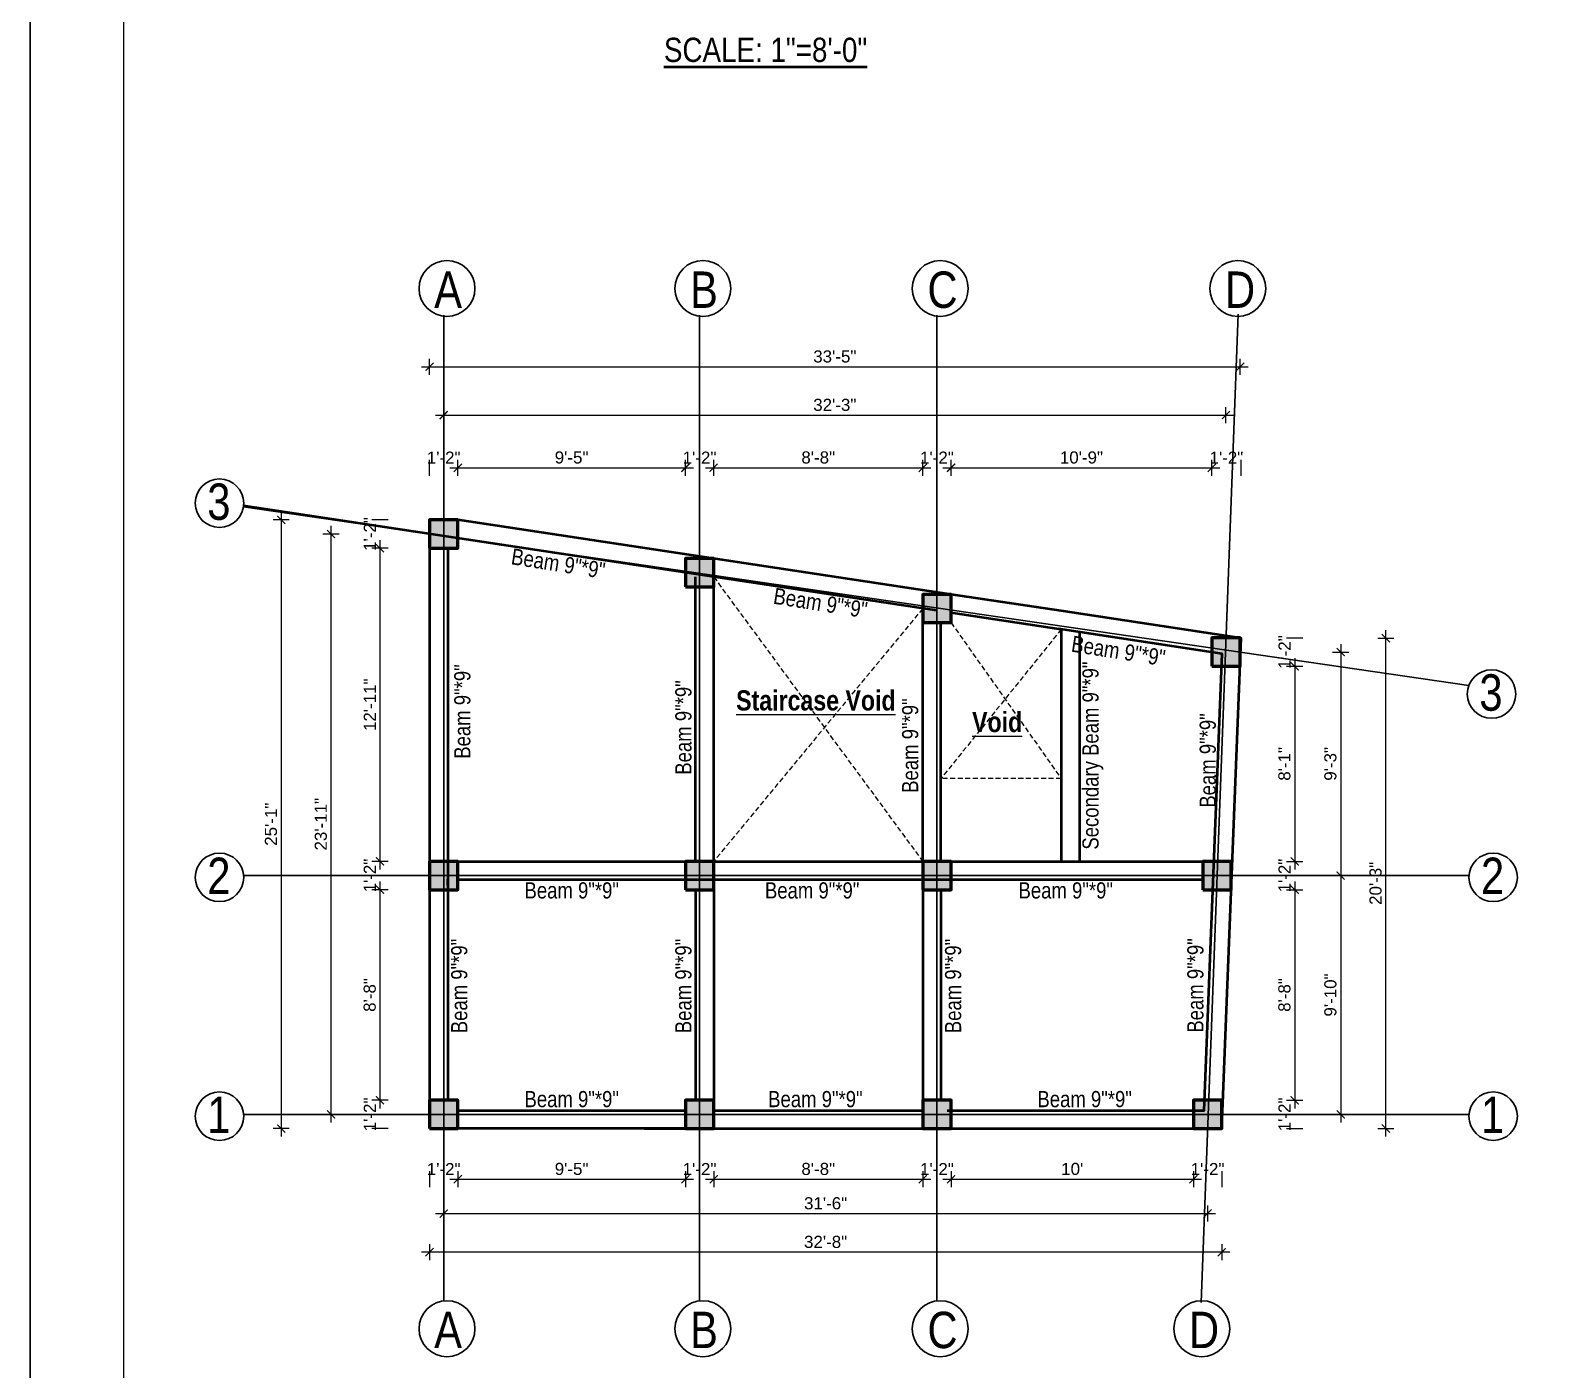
# Model space of a CAD drawing. Header units: inches. Extents: x 149715 to 156550, y -16726 to -14386.
# Drawn here: x 149715 to 150464, y -15797 to -15134 of the extents above; entities that cross this region are included whole.
import ezdxf
from ezdxf.enums import TextEntityAlignment as Align

# ---------------------------------------------------------------- set-up
doc = ezdxf.new("R2010")
doc.units = ezdxf.units.IN
doc.header["$LTSCALE"] = 0.5
doc.header["$MEASUREMENT"] = 0
doc.header["$PDMODE"] = 66
doc.linetypes.add('HIDDEN', pattern=[0.375, 0.25, -0.125])
for name, color, linetype, lineweight in [('C-COLUMN', 1, 'Continuous', 50), ('DIM 1-100', 4, 'Continuous', 13), ('ELE1', 3, 'Continuous', 9), ('HACTH', 253, 'Continuous', 9), ('Text-100.w', 254, 'Continuous', 9), ('Toilet', 7, 'Continuous', 25), ('wall', 1, 'Continuous', 40), ('window', 4, 'Continuous', 13)]:
    doc.layers.add(name, color=color, linetype=linetype, lineweight=lineweight)
doc.styles.add('arial', font='arial.ttf')
doc.styles.add('ordinary', font='ARIALN.TTF')
doc.styles.get("Standard").update_dxf_attribs({"font": 'arial.ttf'})
doc.dimstyles.new('1 by 96', dxfattribs={"dimtxt": 6, "dimasz": 4, "dimexe": 4, "dimexo": 4, "dimgap": 2, "dimtad": 1, "dimdec": 0, "dimzin": 0, "dimdsep": 46, "dimlunit": 4, "dimtxsty": 'Standard', "dimblk": 'ARCHTICK', "dimcen": 0, "dimdle": 4, "dimadec": 0, "dimazin": 0, "dimtfac": 1, "dimtdec": 0, "dimtix": 1, "dimtofl": 0, "dimtmove": 1, "dimatfit": 3, "dimldrblk": 'ARCHTICK', "dimfxl": 4, "dimfxlon": 1, "dimtolj": 1, "dimtzin": 0, "dimlwd": -1, "dimlwe": -1, "dimarcsym": 0})

# ---------------------------------------------------------------- blocks, each defined once
blk = doc.blocks.new('*D595')
at = {"layer": 'Defpoints', "color": 0, "transparency": 16777216}
for p in [(149901.42, -15376.31), (149888.24, -15390.31), (149901.42, -15390.31)]:
    blk.add_point(p, dxfattribs=at)
at = {"layer": 'DIM 1-100', "color": 0, "transparency": 16777216}
for p, q in [((149892.24, -15376.31), (149884.24, -15376.31)), ((149892.24, -15390.31), (149884.24, -15390.31))]:
    blk.add_line(p, q, dxfattribs=at)
at = {"layer": 'DIM 1-100', "color": 0, "transparency": 16777216, "insert": (149883.23, -15383.31), "char_height": 6, "attachment_point": 5, "rotation": 90}
blk.add_mtext('\\A1;1\'-2"', dxfattribs=at)
blk = doc.blocks.new('_ArchTick')
at = {"color": 0, "linetype": 'ByBlock', "const_width": 0.15}
blk.add_lwpolyline([(-0.5, -0.5), (0.5, 0.5)], dxfattribs=at)
blk = doc.blocks.new('*D596')
at = {"layer": 'Defpoints', "color": 0, "transparency": 16777216}
for p in [(149901.42, -15390.31), (149888.24, -15545.37), (149901.42, -15545.37)]:
    blk.add_point(p, dxfattribs=at)
at = {"layer": 'DIM 1-100', "color": 0, "transparency": 16777216}
for p, q in [((149892.24, -15390.31), (149884.24, -15390.31)), ((149888.24, -15386.31), (149888.24, -15549.37)), ((149892.24, -15545.37), (149884.24, -15545.37))]:
    blk.add_line(p, q, dxfattribs=at)
at = {"layer": 'DIM 1-100', "color": 0, "transparency": 16777216, "xscale": 4, "yscale": 4, "zscale": 4}
for p, rotation in [((149888.24, -15390.31), 90), ((149888.24, -15545.37), 270)]:
    blk.add_blockref('_ArchTick', p, dxfattribs=dict(at, rotation=rotation))
at = {"layer": 'DIM 1-100', "color": 0, "transparency": 16777216, "insert": (149883.23, -15467.84), "char_height": 6, "attachment_point": 5, "rotation": 90}
blk.add_mtext('\\A1;12\'-11"', dxfattribs=at)
blk = doc.blocks.new('*D597')
at = {"layer": 'Defpoints', "color": 0, "transparency": 16777216}
for p in [(149901.42, -15545.37), (149888.24, -15559.37), (149901.42, -15559.37)]:
    blk.add_point(p, dxfattribs=at)
at = {"layer": 'DIM 1-100', "color": 0, "transparency": 16777216}
for p, q in [((149892.24, -15545.37), (149884.24, -15545.37)), ((149892.24, -15559.37), (149884.24, -15559.37))]:
    blk.add_line(p, q, dxfattribs=at)
at = {"layer": 'DIM 1-100', "color": 0, "transparency": 16777216, "insert": (149883.23, -15552.37), "char_height": 6, "attachment_point": 5, "rotation": 90}
blk.add_mtext('\\A1;1\'-2"', dxfattribs=at)
blk = doc.blocks.new('*D598')
at = {"layer": 'Defpoints', "color": 0, "transparency": 16777216}
for p in [(149901.42, -15559.37), (149888.24, -15663.6), (149901.42, -15663.6)]:
    blk.add_point(p, dxfattribs=at)
at = {"layer": 'DIM 1-100', "color": 0, "transparency": 16777216}
for p, q in [((149888.24, -15555.37), (149888.24, -15667.6)), ((149892.24, -15559.37), (149884.24, -15559.37)), ((149892.24, -15663.6), (149884.24, -15663.6))]:
    blk.add_line(p, q, dxfattribs=at)
at = {"layer": 'DIM 1-100', "color": 0, "transparency": 16777216, "xscale": 4, "yscale": 4, "zscale": 4}
for p, rotation in [((149888.24, -15559.37), 90), ((149888.24, -15663.6), 270)]:
    blk.add_blockref('_ArchTick', p, dxfattribs=dict(at, rotation=rotation))
at = {"layer": 'DIM 1-100', "color": 0, "transparency": 16777216, "insert": (149883.18, -15611.49), "char_height": 6, "attachment_point": 5, "rotation": 90}
blk.add_mtext('\\A1;8\'-8"', dxfattribs=at)
blk = doc.blocks.new('*D599')
at = {"layer": 'Defpoints', "color": 0, "transparency": 16777216}
for p in [(149901.42, -15663.6), (149888.24, -15677.6), (149901.42, -15677.6)]:
    blk.add_point(p, dxfattribs=at)
at = {"layer": 'DIM 1-100', "color": 0, "transparency": 16777216}
for p, q in [((149892.24, -15663.6), (149884.24, -15663.6)), ((149892.24, -15677.6), (149884.24, -15677.6))]:
    blk.add_line(p, q, dxfattribs=at)
at = {"layer": 'DIM 1-100', "color": 0, "transparency": 16777216, "insert": (149883.23, -15670.6), "char_height": 6, "attachment_point": 5, "rotation": 90}
blk.add_mtext('\\A1;1\'-2"', dxfattribs=at)
blk = doc.blocks.new('*D600')
at = {"layer": 'Defpoints', "color": 0, "transparency": 16777216}
for p in [(149864.05, -15383.31), (149894.42, -15383.31), (149894.42, -15670.6)]:
    blk.add_point(p, dxfattribs=at)
at = {"layer": 'DIM 1-100', "color": 0, "transparency": 16777216}
for p, q in [((149868.05, -15383.31), (149860.05, -15383.31)), ((149864.05, -15674.6), (149864.05, -15379.31)), ((149868.05, -15670.6), (149860.05, -15670.6))]:
    blk.add_line(p, q, dxfattribs=at)
at = {"layer": 'DIM 1-100', "color": 0, "transparency": 16777216, "xscale": 4, "yscale": 4, "zscale": 4}
for p, rotation in [((149864.05, -15383.31), 90), ((149864.05, -15670.6), 270)]:
    blk.add_blockref('_ArchTick', p, dxfattribs=dict(at, rotation=rotation))
at = {"layer": 'DIM 1-100', "color": 0, "transparency": 16777216, "insert": (149858.99, -15526.96), "char_height": 6, "attachment_point": 5, "rotation": 90}
blk.add_mtext('\\A1;23\'-11"', dxfattribs=at)
blk = doc.blocks.new('*D601')
at = {"layer": 'Defpoints', "color": 0, "transparency": 16777216}
for p in [(149885.69, -15376.31), (149839.37, -15677.6), (149885.69, -15677.6)]:
    blk.add_point(p, dxfattribs=at)
at = {"layer": 'DIM 1-100', "color": 0, "transparency": 16777216}
for p, q in [((149843.37, -15376.31), (149835.37, -15376.31)), ((149839.37, -15372.31), (149839.37, -15681.6)), ((149843.37, -15677.6), (149835.37, -15677.6))]:
    blk.add_line(p, q, dxfattribs=at)
at = {"layer": 'DIM 1-100', "color": 0, "transparency": 16777216, "xscale": 4, "yscale": 4, "zscale": 4}
for p, rotation in [((149839.37, -15376.31), 90), ((149839.37, -15677.6), 270)]:
    blk.add_blockref('_ArchTick', p, dxfattribs=dict(at, rotation=rotation))
at = {"layer": 'DIM 1-100', "color": 0, "transparency": 16777216, "insert": (149834.31, -15526.96), "char_height": 6, "attachment_point": 5, "rotation": 90}
blk.add_mtext('\\A1;25\'-1"', dxfattribs=at)
blk = doc.blocks.new('*D619')
at = {"layer": 'Defpoints', "color": 0, "transparency": 16777216}
for p in [(149912.78, -15677.6), (149926.78, -15677.6), (149926.78, -15702.68)]:
    blk.add_point(p, dxfattribs=at)
at = {"layer": 'DIM 1-100', "color": 0, "transparency": 16777216}
for p, q in [((149912.78, -15698.68), (149912.78, -15706.68)), ((149926.78, -15698.68), (149926.78, -15706.68))]:
    blk.add_line(p, q, dxfattribs=at)
at = {"layer": 'DIM 1-100', "color": 0, "transparency": 16777216, "insert": (149919.78, -15697.67), "char_height": 6, "attachment_point": 5}
blk.add_mtext('\\A1;1\'-2"', dxfattribs=at)
blk = doc.blocks.new('*D620')
at = {"layer": 'Defpoints', "color": 0, "transparency": 16777216}
for p in [(149926.78, -15677.6), (150039.43, -15677.6), (150039.43, -15702.68)]:
    blk.add_point(p, dxfattribs=at)
at = {"layer": 'DIM 1-100', "color": 0, "transparency": 16777216}
for p, q in [((149926.78, -15698.68), (149926.78, -15706.68)), ((150039.43, -15698.68), (150039.43, -15706.68)), ((149922.78, -15702.68), (150043.43, -15702.68))]:
    blk.add_line(p, q, dxfattribs=at)
at = {"layer": 'DIM 1-100', "color": 0, "transparency": 16777216, "xscale": 4, "yscale": 4, "zscale": 4, "rotation": 180}
blk.add_blockref('_ArchTick', (149926.78, -15702.68), dxfattribs=at)
at = {"layer": 'DIM 1-100', "color": 0, "transparency": 16777216, "xscale": 4, "yscale": 4, "zscale": 4}
blk.add_blockref('_ArchTick', (150039.43, -15702.68), dxfattribs=at)
at = {"layer": 'DIM 1-100', "color": 0, "transparency": 16777216, "insert": (149983.1, -15697.62), "char_height": 6, "attachment_point": 5}
blk.add_mtext('\\A1;9\'-5"', dxfattribs=at)
blk = doc.blocks.new('*D621')
at = {"layer": 'Defpoints', "color": 0, "transparency": 16777216}
for p in [(150039.43, -15677.6), (150053.43, -15677.6), (150053.43, -15702.68)]:
    blk.add_point(p, dxfattribs=at)
at = {"layer": 'DIM 1-100', "color": 0, "transparency": 16777216}
for p, q in [((150039.43, -15698.68), (150039.43, -15706.68)), ((150053.43, -15698.68), (150053.43, -15706.68))]:
    blk.add_line(p, q, dxfattribs=at)
at = {"layer": 'DIM 1-100', "color": 0, "transparency": 16777216, "insert": (150046.43, -15697.67), "char_height": 6, "attachment_point": 5}
blk.add_mtext('\\A1;1\'-2"', dxfattribs=at)
blk = doc.blocks.new('*D622')
at = {"layer": 'Defpoints', "color": 0, "transparency": 16777216}
for p in [(150053.43, -15677.6), (150156.93, -15677.6), (150156.93, -15702.68)]:
    blk.add_point(p, dxfattribs=at)
at = {"layer": 'DIM 1-100', "color": 0, "transparency": 16777216}
for p, q in [((150053.43, -15698.68), (150053.43, -15706.68)), ((150156.93, -15698.68), (150156.93, -15706.68)), ((150049.43, -15702.68), (150160.93, -15702.68))]:
    blk.add_line(p, q, dxfattribs=at)
at = {"layer": 'DIM 1-100', "color": 0, "transparency": 16777216, "xscale": 4, "yscale": 4, "zscale": 4, "rotation": 180}
blk.add_blockref('_ArchTick', (150053.43, -15702.68), dxfattribs=at)
at = {"layer": 'DIM 1-100', "color": 0, "transparency": 16777216, "xscale": 4, "yscale": 4, "zscale": 4}
blk.add_blockref('_ArchTick', (150156.93, -15702.68), dxfattribs=at)
at = {"layer": 'DIM 1-100', "color": 0, "transparency": 16777216, "insert": (150105.18, -15697.62), "char_height": 6, "attachment_point": 5}
blk.add_mtext('\\A1;8\'-8"', dxfattribs=at)
blk = doc.blocks.new('*D623')
at = {"layer": 'Defpoints', "color": 0, "transparency": 16777216}
for p in [(150156.93, -15677.6), (150170.93, -15677.6), (150170.93, -15702.68)]:
    blk.add_point(p, dxfattribs=at)
at = {"layer": 'DIM 1-100', "color": 0, "transparency": 16777216}
for p, q in [((150156.93, -15698.68), (150156.93, -15706.68)), ((150170.93, -15698.68), (150170.93, -15706.68))]:
    blk.add_line(p, q, dxfattribs=at)
at = {"layer": 'DIM 1-100', "color": 0, "transparency": 16777216, "insert": (150163.93, -15697.67), "char_height": 6, "attachment_point": 5}
blk.add_mtext('\\A1;1\'-2"', dxfattribs=at)
blk = doc.blocks.new('*D624')
at = {"layer": 'Defpoints', "color": 0, "transparency": 16777216}
for p in [(150170.93, -15677.6), (150290.88, -15677.6), (150290.88, -15702.68)]:
    blk.add_point(p, dxfattribs=at)
at = {"layer": 'DIM 1-100', "color": 0, "transparency": 16777216}
for p, q in [((150170.93, -15698.68), (150170.93, -15706.68)), ((150290.88, -15698.68), (150290.88, -15706.68)), ((150166.93, -15702.68), (150294.88, -15702.68))]:
    blk.add_line(p, q, dxfattribs=at)
at = {"layer": 'DIM 1-100', "color": 0, "transparency": 16777216, "xscale": 4, "yscale": 4, "zscale": 4, "rotation": 180}
blk.add_blockref('_ArchTick', (150170.93, -15702.68), dxfattribs=at)
at = {"layer": 'DIM 1-100', "color": 0, "transparency": 16777216, "xscale": 4, "yscale": 4, "zscale": 4}
blk.add_blockref('_ArchTick', (150290.88, -15702.68), dxfattribs=at)
at = {"layer": 'DIM 1-100', "color": 0, "transparency": 16777216, "insert": (150230.9, -15697.62), "char_height": 6, "attachment_point": 5}
blk.add_mtext("\\A1;10'", dxfattribs=at)
blk = doc.blocks.new('*D625')
at = {"layer": 'Defpoints', "color": 0, "transparency": 16777216}
for p in [(150290.88, -15677.6), (150304.88, -15677.6), (150304.88, -15702.68)]:
    blk.add_point(p, dxfattribs=at)
at = {"layer": 'DIM 1-100', "color": 0, "transparency": 16777216}
for p, q in [((150290.88, -15698.68), (150290.88, -15706.68)), ((150304.88, -15698.68), (150304.88, -15706.68))]:
    blk.add_line(p, q, dxfattribs=at)
at = {"layer": 'DIM 1-100', "color": 0, "transparency": 16777216, "insert": (150297.88, -15697.67), "char_height": 6, "attachment_point": 5}
blk.add_mtext('\\A1;1\'-2"', dxfattribs=at)
blk = doc.blocks.new('*D626')
at = {"layer": 'Defpoints', "color": 0, "transparency": 16777216}
for p in [(149919.78, -15677.6), (150297.88, -15677.6), (150297.88, -15719.69)]:
    blk.add_point(p, dxfattribs=at)
at = {"layer": 'DIM 1-100', "color": 0, "transparency": 16777216}
for p, q in [((149915.78, -15719.69), (150301.88, -15719.69)), ((149919.78, -15715.69), (149919.78, -15723.69)), ((150297.88, -15715.69), (150297.88, -15723.69))]:
    blk.add_line(p, q, dxfattribs=at)
at = {"layer": 'DIM 1-100', "color": 0, "transparency": 16777216, "xscale": 4, "yscale": 4, "zscale": 4, "rotation": 180}
blk.add_blockref('_ArchTick', (149919.78, -15719.69), dxfattribs=at)
at = {"layer": 'DIM 1-100', "color": 0, "transparency": 16777216, "xscale": 4, "yscale": 4, "zscale": 4}
blk.add_blockref('_ArchTick', (150297.88, -15719.69), dxfattribs=at)
at = {"layer": 'DIM 1-100', "color": 0, "transparency": 16777216, "insert": (150108.83, -15714.63), "char_height": 6, "attachment_point": 5}
blk.add_mtext('\\A1;31\'-6"', dxfattribs=at)
blk = doc.blocks.new('*D627')
at = {"layer": 'Defpoints', "color": 0, "transparency": 16777216}
for p in [(149912.78, -15677.6), (150304.88, -15677.6), (149912.78, -15738.8)]:
    blk.add_point(p, dxfattribs=at)
at = {"layer": 'DIM 1-100', "color": 0, "transparency": 16777216}
for p, q in [((149912.78, -15734.8), (149912.78, -15742.8)), ((150304.88, -15734.8), (150304.88, -15742.8)), ((150308.88, -15738.8), (149908.78, -15738.8))]:
    blk.add_line(p, q, dxfattribs=at)
at = {"layer": 'DIM 1-100', "color": 0, "transparency": 16777216, "xscale": 4, "yscale": 4, "zscale": 4, "rotation": 180}
blk.add_blockref('_ArchTick', (149912.78, -15738.8), dxfattribs=at)
at = {"layer": 'DIM 1-100', "color": 0, "transparency": 16777216, "xscale": 4, "yscale": 4, "zscale": 4}
blk.add_blockref('_ArchTick', (150304.88, -15738.8), dxfattribs=at)
at = {"layer": 'DIM 1-100', "color": 0, "transparency": 16777216, "insert": (150108.83, -15733.74), "char_height": 6, "attachment_point": 5}
blk.add_mtext('\\A1;32\'-8"', dxfattribs=at)
blk = doc.blocks.new('*D607')
at = {"layer": 'Defpoints', "color": 0, "transparency": 16777216}
for p in [(150313.99, -15434.78), (150313.91, -15448.78), (150341.01, -15448.78)]:
    blk.add_point(p, dxfattribs=at)
at = {"layer": 'DIM 1-100', "color": 0, "transparency": 16777216}
for p, q in [((150337.01, -15434.78), (150345.01, -15434.78)), ((150337.01, -15448.78), (150345.01, -15448.78))]:
    blk.add_line(p, q, dxfattribs=at)
at = {"layer": 'DIM 1-100', "color": 0, "transparency": 16777216, "insert": (150335.99, -15441.78), "char_height": 6, "attachment_point": 5, "rotation": 90}
blk.add_mtext('\\A1;1\'-2"', dxfattribs=at)
blk = doc.blocks.new('*D608')
at = {"layer": 'Defpoints', "color": 0, "transparency": 16777216}
for p in [(150313.91, -15448.78), (150309.54, -15545.37), (150341.01, -15545.37)]:
    blk.add_point(p, dxfattribs=at)
at = {"layer": 'DIM 1-100', "color": 0, "transparency": 16777216}
for p, q in [((150337.01, -15448.78), (150345.01, -15448.78)), ((150341.01, -15444.78), (150341.01, -15549.37)), ((150337.01, -15545.37), (150345.01, -15545.37))]:
    blk.add_line(p, q, dxfattribs=at)
at = {"layer": 'DIM 1-100', "color": 0, "transparency": 16777216, "xscale": 4, "yscale": 4, "zscale": 4}
for p, rotation in [((150341.01, -15448.78), 90), ((150341.01, -15545.37), 270)]:
    blk.add_blockref('_ArchTick', p, dxfattribs=dict(at, rotation=rotation))
at = {"layer": 'DIM 1-100', "color": 0, "transparency": 16777216, "insert": (150335.94, -15497.08), "char_height": 6, "attachment_point": 5, "rotation": 90}
blk.add_mtext('\\A1;8\'-1"', dxfattribs=at)
blk = doc.blocks.new('*D609')
at = {"layer": 'Defpoints', "color": 0, "transparency": 16777216}
for p in [(150309.54, -15545.37), (150309.54, -15559.37), (150341.01, -15559.37)]:
    blk.add_point(p, dxfattribs=at)
at = {"layer": 'DIM 1-100', "color": 0, "transparency": 16777216}
for p, q in [((150337.01, -15545.37), (150345.01, -15545.37)), ((150337.01, -15559.37), (150345.01, -15559.37))]:
    blk.add_line(p, q, dxfattribs=at)
at = {"layer": 'DIM 1-100', "color": 0, "transparency": 16777216, "insert": (150335.99, -15552.37), "char_height": 6, "attachment_point": 5, "rotation": 90}
blk.add_mtext('\\A1;1\'-2"', dxfattribs=at)
blk = doc.blocks.new('*D610')
at = {"layer": 'Defpoints', "color": 0, "transparency": 16777216}
for p in [(150309.54, -15559.37), (150304.88, -15663.6), (150341.01, -15663.6)]:
    blk.add_point(p, dxfattribs=at)
at = {"layer": 'DIM 1-100', "color": 0, "transparency": 16777216}
for p, q in [((150341.01, -15555.37), (150341.01, -15667.6)), ((150337.01, -15559.37), (150345.01, -15559.37)), ((150337.01, -15663.6), (150345.01, -15663.6))]:
    blk.add_line(p, q, dxfattribs=at)
at = {"layer": 'DIM 1-100', "color": 0, "transparency": 16777216, "xscale": 4, "yscale": 4, "zscale": 4}
for p, rotation in [((150341.01, -15559.37), 90), ((150341.01, -15663.6), 270)]:
    blk.add_blockref('_ArchTick', p, dxfattribs=dict(at, rotation=rotation))
at = {"layer": 'DIM 1-100', "color": 0, "transparency": 16777216, "insert": (150335.94, -15611.49), "char_height": 6, "attachment_point": 5, "rotation": 90}
blk.add_mtext('\\A1;8\'-8"', dxfattribs=at)
blk = doc.blocks.new('*D611')
at = {"layer": 'Defpoints', "color": 0, "transparency": 16777216}
for p in [(150304.88, -15663.6), (150304.88, -15677.6), (150341.01, -15677.6)]:
    blk.add_point(p, dxfattribs=at)
at = {"layer": 'DIM 1-100', "color": 0, "transparency": 16777216}
for p, q in [((150337.01, -15663.6), (150345.01, -15663.6)), ((150337.01, -15677.6), (150345.01, -15677.6))]:
    blk.add_line(p, q, dxfattribs=at)
at = {"layer": 'DIM 1-100', "color": 0, "transparency": 16777216, "insert": (150335.99, -15670.6), "char_height": 6, "attachment_point": 5, "rotation": 90}
blk.add_mtext('\\A1;1\'-2"', dxfattribs=at)
blk = doc.blocks.new('*D612')
at = {"layer": 'Defpoints', "color": 0, "transparency": 16777216}
for p in [(150313.99, -15441.78), (150309.54, -15552.37), (150363.78, -15552.37)]:
    blk.add_point(p, dxfattribs=at)
at = {"layer": 'DIM 1-100', "color": 0, "transparency": 16777216}
for p, q in [((150359.78, -15441.78), (150367.78, -15441.78)), ((150363.78, -15437.78), (150363.78, -15556.37)), ((150359.78, -15552.37), (150367.78, -15552.37))]:
    blk.add_line(p, q, dxfattribs=at)
at = {"layer": 'DIM 1-100', "color": 0, "transparency": 16777216, "xscale": 4, "yscale": 4, "zscale": 4}
for p, rotation in [((150363.78, -15441.78), 90), ((150363.78, -15552.37), 270)]:
    blk.add_blockref('_ArchTick', p, dxfattribs=dict(at, rotation=rotation))
at = {"layer": 'DIM 1-100', "color": 0, "transparency": 16777216, "insert": (150358.71, -15497.08), "char_height": 6, "attachment_point": 5, "rotation": 90}
blk.add_mtext('\\A1;9\'-3"', dxfattribs=at)
blk = doc.blocks.new('*D613')
at = {"layer": 'Defpoints', "color": 0, "transparency": 16777216}
for p in [(150309.54, -15552.37), (150304.88, -15670.6), (150363.78, -15670.6)]:
    blk.add_point(p, dxfattribs=at)
at = {"layer": 'DIM 1-100', "color": 0, "transparency": 16777216}
for p, q in [((150363.78, -15548.37), (150363.78, -15674.6)), ((150359.78, -15552.37), (150367.78, -15552.37)), ((150359.78, -15670.6), (150367.78, -15670.6))]:
    blk.add_line(p, q, dxfattribs=at)
at = {"layer": 'DIM 1-100', "color": 0, "transparency": 16777216, "xscale": 4, "yscale": 4, "zscale": 4}
for p, rotation in [((150363.78, -15552.37), 90), ((150363.78, -15670.6), 270)]:
    blk.add_blockref('_ArchTick', p, dxfattribs=dict(at, rotation=rotation))
at = {"layer": 'DIM 1-100', "color": 0, "transparency": 16777216, "insert": (150358.71, -15611.49), "char_height": 6, "attachment_point": 5, "rotation": 90}
blk.add_mtext('\\A1;9\'-10"', dxfattribs=at)
blk = doc.blocks.new('*D614')
at = {"layer": 'Defpoints', "color": 0, "transparency": 16777216}
for p in [(150314.46, -15434.84), (150386.12, -15434.84), (150304.88, -15677.6)]:
    blk.add_point(p, dxfattribs=at)
at = {"layer": 'DIM 1-100', "color": 0, "transparency": 16777216}
for p, q in [((150382.12, -15434.84), (150390.12, -15434.84)), ((150386.12, -15681.6), (150386.12, -15430.84)), ((150382.12, -15677.6), (150390.12, -15677.6))]:
    blk.add_line(p, q, dxfattribs=at)
at = {"layer": 'DIM 1-100', "color": 0, "transparency": 16777216, "xscale": 4, "yscale": 4, "zscale": 4}
for p, rotation in [((150386.12, -15434.84), 90), ((150386.12, -15677.6), 270)]:
    blk.add_blockref('_ArchTick', p, dxfattribs=dict(at, rotation=rotation))
at = {"layer": 'DIM 1-100', "color": 0, "transparency": 16777216, "insert": (150381.05, -15556.22), "char_height": 6, "attachment_point": 5, "rotation": 90}
blk.add_mtext('\\A1;20\'-3"', dxfattribs=at)
blk = doc.blocks.new('*D615')
at = {"layer": 'Defpoints', "color": 0, "transparency": 16777216}
for p in [(149926.78, -15350.52), (149912.78, -15376.31), (149926.78, -15376.31)]:
    blk.add_point(p, dxfattribs=at)
at = {"layer": 'DIM 1-100', "color": 0, "transparency": 16777216}
for p, q in [((149912.78, -15354.52), (149912.78, -15346.52)), ((149926.78, -15354.52), (149926.78, -15346.52))]:
    blk.add_line(p, q, dxfattribs=at)
at = {"layer": 'DIM 1-100', "color": 0, "transparency": 16777216, "insert": (149919.78, -15345.5), "char_height": 6, "attachment_point": 5}
blk.add_mtext('\\A1;1\'-2"', dxfattribs=at)
blk = doc.blocks.new('*D616')
at = {"layer": 'Defpoints', "color": 0, "transparency": 16777216}
for p in [(150039.43, -15350.52), (149926.78, -15376.31), (150039.43, -15395.43)]:
    blk.add_point(p, dxfattribs=at)
at = {"layer": 'DIM 1-100', "color": 0, "transparency": 16777216}
for p, q in [((149926.78, -15354.52), (149926.78, -15346.52)), ((150039.43, -15354.52), (150039.43, -15346.52)), ((149922.78, -15350.52), (150043.43, -15350.52))]:
    blk.add_line(p, q, dxfattribs=at)
at = {"layer": 'DIM 1-100', "color": 0, "transparency": 16777216, "xscale": 4, "yscale": 4, "zscale": 4, "rotation": 180}
blk.add_blockref('_ArchTick', (149926.78, -15350.52), dxfattribs=at)
at = {"layer": 'DIM 1-100', "color": 0, "transparency": 16777216, "xscale": 4, "yscale": 4, "zscale": 4}
blk.add_blockref('_ArchTick', (150039.43, -15350.52), dxfattribs=at)
at = {"layer": 'DIM 1-100', "color": 0, "transparency": 16777216, "insert": (149983.1, -15345.45), "char_height": 6, "attachment_point": 5}
blk.add_mtext('\\A1;9\'-5"', dxfattribs=at)
blk = doc.blocks.new('*D617')
at = {"layer": 'Defpoints', "color": 0, "transparency": 16777216}
for p in [(150053.43, -15350.52), (150039.43, -15395.43), (150053.43, -15395.43)]:
    blk.add_point(p, dxfattribs=at)
at = {"layer": 'DIM 1-100', "color": 0, "transparency": 16777216}
for p, q in [((150039.43, -15354.52), (150039.43, -15346.52)), ((150053.43, -15354.52), (150053.43, -15346.52))]:
    blk.add_line(p, q, dxfattribs=at)
at = {"layer": 'DIM 1-100', "color": 0, "transparency": 16777216, "insert": (150046.43, -15345.5), "char_height": 6, "attachment_point": 5}
blk.add_mtext('\\A1;1\'-2"', dxfattribs=at)
blk = doc.blocks.new('*D618')
at = {"layer": 'Defpoints', "color": 0, "transparency": 16777216}
for p in [(150156.93, -15350.52), (150053.43, -15395.43), (150156.93, -15413.17)]:
    blk.add_point(p, dxfattribs=at)
at = {"layer": 'DIM 1-100', "color": 0, "transparency": 16777216}
for p, q in [((150053.43, -15354.52), (150053.43, -15346.52)), ((150156.93, -15354.52), (150156.93, -15346.52)), ((150049.43, -15350.52), (150160.93, -15350.52))]:
    blk.add_line(p, q, dxfattribs=at)
at = {"layer": 'DIM 1-100', "color": 0, "transparency": 16777216, "xscale": 4, "yscale": 4, "zscale": 4, "rotation": 180}
blk.add_blockref('_ArchTick', (150053.43, -15350.52), dxfattribs=at)
at = {"layer": 'DIM 1-100', "color": 0, "transparency": 16777216, "xscale": 4, "yscale": 4, "zscale": 4}
blk.add_blockref('_ArchTick', (150156.93, -15350.52), dxfattribs=at)
at = {"layer": 'DIM 1-100', "color": 0, "transparency": 16777216, "insert": (150105.18, -15345.45), "char_height": 6, "attachment_point": 5}
blk.add_mtext('\\A1;8\'-8"', dxfattribs=at)
blk = doc.blocks.new('*D602')
at = {"layer": 'Defpoints', "color": 0, "transparency": 16777216}
for p in [(150170.93, -15350.52), (150156.93, -15413.17), (150170.93, -15413.17)]:
    blk.add_point(p, dxfattribs=at)
at = {"layer": 'DIM 1-100', "color": 0, "transparency": 16777216}
for p, q in [((150156.93, -15354.52), (150156.93, -15346.52)), ((150170.93, -15354.52), (150170.93, -15346.52))]:
    blk.add_line(p, q, dxfattribs=at)
at = {"layer": 'DIM 1-100', "color": 0, "transparency": 16777216, "insert": (150163.93, -15345.5), "char_height": 6, "attachment_point": 5}
blk.add_mtext('\\A1;1\'-2"', dxfattribs=at)
blk = doc.blocks.new('*D603')
at = {"layer": 'Defpoints', "color": 0, "transparency": 16777216}
for p in [(150299.99, -15350.52), (150170.93, -15413.17), (150299.99, -15434.78)]:
    blk.add_point(p, dxfattribs=at)
at = {"layer": 'DIM 1-100', "color": 0, "transparency": 16777216}
for p, q in [((150170.93, -15354.52), (150170.93, -15346.52)), ((150299.99, -15354.52), (150299.99, -15346.52)), ((150166.93, -15350.52), (150303.99, -15350.52))]:
    blk.add_line(p, q, dxfattribs=at)
at = {"layer": 'DIM 1-100', "color": 0, "transparency": 16777216, "xscale": 4, "yscale": 4, "zscale": 4, "rotation": 180}
blk.add_blockref('_ArchTick', (150170.93, -15350.52), dxfattribs=at)
at = {"layer": 'DIM 1-100', "color": 0, "transparency": 16777216, "xscale": 4, "yscale": 4, "zscale": 4}
blk.add_blockref('_ArchTick', (150299.99, -15350.52), dxfattribs=at)
at = {"layer": 'DIM 1-100', "color": 0, "transparency": 16777216, "insert": (150235.46, -15345.45), "char_height": 6, "attachment_point": 5}
blk.add_mtext('\\A1;10\'-9"', dxfattribs=at)
blk = doc.blocks.new('*D604')
at = {"layer": 'Defpoints', "color": 0, "transparency": 16777216}
for p in [(150314.46, -15350.52), (150299.99, -15434.78), (150314.46, -15434.84)]:
    blk.add_point(p, dxfattribs=at)
at = {"layer": 'DIM 1-100', "color": 0, "transparency": 16777216}
for p, q in [((150299.99, -15354.52), (150299.99, -15346.52)), ((150314.46, -15354.52), (150314.46, -15346.52))]:
    blk.add_line(p, q, dxfattribs=at)
at = {"layer": 'DIM 1-100', "color": 0, "transparency": 16777216, "insert": (150307.22, -15345.5), "char_height": 6, "attachment_point": 5}
blk.add_mtext('\\A1;1\'-2"', dxfattribs=at)
blk = doc.blocks.new('*D605')
at = {"layer": 'Defpoints', "color": 0, "transparency": 16777216}
for p in [(150306.99, -15324.48), (149919.78, -15376.31), (150306.99, -15434.78)]:
    blk.add_point(p, dxfattribs=at)
at = {"layer": 'DIM 1-100', "color": 0, "transparency": 16777216}
for p, q in [((149915.78, -15324.48), (150310.99, -15324.48)), ((149919.78, -15328.48), (149919.78, -15320.48)), ((150306.99, -15328.48), (150306.99, -15320.48))]:
    blk.add_line(p, q, dxfattribs=at)
at = {"layer": 'DIM 1-100', "color": 0, "transparency": 16777216, "xscale": 4, "yscale": 4, "zscale": 4, "rotation": 180}
blk.add_blockref('_ArchTick', (149919.78, -15324.48), dxfattribs=at)
at = {"layer": 'DIM 1-100', "color": 0, "transparency": 16777216, "xscale": 4, "yscale": 4, "zscale": 4}
blk.add_blockref('_ArchTick', (150306.99, -15324.48), dxfattribs=at)
at = {"layer": 'DIM 1-100', "color": 0, "transparency": 16777216, "insert": (150113.38, -15319.42), "char_height": 6, "attachment_point": 5}
blk.add_mtext('\\A1;32\'-3"', dxfattribs=at)
blk = doc.blocks.new('*D606')
at = {"layer": 'Defpoints', "color": 0, "transparency": 16777216}
for p in [(150313.99, -15300.52), (149912.78, -15376.31), (150313.99, -15434.78)]:
    blk.add_point(p, dxfattribs=at)
at = {"layer": 'DIM 1-100', "color": 0, "transparency": 16777216}
for p, q in [((149908.78, -15300.52), (150317.99, -15300.52)), ((149912.78, -15304.52), (149912.78, -15296.52)), ((150313.99, -15304.52), (150313.99, -15296.52))]:
    blk.add_line(p, q, dxfattribs=at)
at = {"layer": 'DIM 1-100', "color": 0, "transparency": 16777216, "xscale": 4, "yscale": 4, "zscale": 4, "rotation": 180}
blk.add_blockref('_ArchTick', (149912.78, -15300.52), dxfattribs=at)
at = {"layer": 'DIM 1-100', "color": 0, "transparency": 16777216, "xscale": 4, "yscale": 4, "zscale": 4}
blk.add_blockref('_ArchTick', (150313.99, -15300.52), dxfattribs=at)
at = {"layer": 'DIM 1-100', "color": 0, "transparency": 16777216, "insert": (150113.38, -15295.45), "char_height": 6, "attachment_point": 5}
blk.add_mtext('\\A1;33\'-5"', dxfattribs=at)

msp = doc.modelspace()

# ---------------------------------------------------------------- hatches: boundary and pattern name
at = {"layer": 'C-COLUMN'}
h = msp.add_hatch(color=256, dxfattribs=at)
h.dxf.hatch_style = 1
h.paths.add_polyline_path([(149926.78, -15376.31), (149912.78, -15376.31), (149912.78, -15390.31), (149926.78, -15390.31)])
h = msp.add_hatch(color=256, dxfattribs=at)
h.dxf.hatch_style = 1
h.paths.add_polyline_path([(150053.43, -15395.43), (150039.43, -15395.43), (150039.43, -15409.43), (150053.43, -15409.43)])
h = msp.add_hatch(color=256, dxfattribs=at)
h.dxf.hatch_style = 1
h.paths.add_polyline_path([(150170.93, -15413.17), (150156.93, -15413.17), (150156.93, -15427.17), (150170.93, -15427.17)])
h = msp.add_hatch(color=256, dxfattribs=at)
h.dxf.hatch_style = 1
h.paths.add_polyline_path([(150313.99, -15434.78), (150299.99, -15434.78), (150299.99, -15448.78), (150313.99, -15448.78)])
h = msp.add_hatch(color=256, dxfattribs=at)
h.dxf.hatch_style = 1
h.paths.add_polyline_path([(149926.78, -15545.37), (149912.78, -15545.37), (149912.78, -15559.37), (149926.78, -15559.37)])
h = msp.add_hatch(color=256, dxfattribs=at)
h.dxf.hatch_style = 1
h.paths.add_polyline_path([(150053.43, -15545.37), (150039.43, -15545.37), (150039.43, -15559.37), (150053.43, -15559.37)])
h = msp.add_hatch(color=256, dxfattribs=at)
h.dxf.hatch_style = 1
h.paths.add_polyline_path([(150170.93, -15545.37), (150156.93, -15545.37), (150156.93, -15559.37), (150170.93, -15559.37)])
h = msp.add_hatch(color=256, dxfattribs=at)
h.dxf.hatch_style = 1
h.paths.add_polyline_path([(150309.54, -15545.37), (150295.54, -15545.37), (150295.54, -15559.37), (150309.54, -15559.37)])
h = msp.add_hatch(color=256, dxfattribs=at)
h.dxf.hatch_style = 1
h.paths.add_polyline_path([(149926.78, -15663.6), (149912.78, -15663.6), (149912.78, -15677.6), (149926.78, -15677.6)])
h = msp.add_hatch(color=256, dxfattribs=at)
h.dxf.hatch_style = 1
h.paths.add_polyline_path([(150053.43, -15663.6), (150039.43, -15663.6), (150039.43, -15677.6), (150053.43, -15677.6)])
h = msp.add_hatch(color=256, dxfattribs=at)
h.dxf.hatch_style = 1
h.paths.add_polyline_path([(150170.93, -15663.6), (150156.93, -15663.6), (150156.93, -15677.6), (150170.93, -15677.6)])
h = msp.add_hatch(color=256, dxfattribs=at)
h.dxf.hatch_style = 1
h.paths.add_polyline_path([(150304.88, -15663.6), (150290.88, -15663.6), (150290.88, -15677.6), (150304.88, -15677.6)])

# ---------------------------------------------------------------- linework, layer by layer
for p, q in [((149919.78, -15275.05), (149919.78, -15762.69)), ((150046.43, -15275.05), (150046.43, -15762.69)), ((150163.93, -15275.05), (150163.93, -15762.69)), ((150313, -15274.46), (150294.65, -15763.73))]:
    msp.add_line(p, q)
for points in [[(149912.78, -15390.31), (149926.78, -15390.31), (149926.78, -15376.31), (149912.78, -15376.31)], [(150039.43, -15409.43), (150053.43, -15409.43), (150053.43, -15395.43), (150039.43, -15395.43)], [(150156.93, -15427.17), (150170.93, -15427.17), (150170.93, -15413.17), (150156.93, -15413.17)], [(150299.99, -15448.78), (150313.99, -15448.78), (150313.99, -15434.78), (150299.99, -15434.78)], [(149912.78, -15559.37), (149926.78, -15559.37), (149926.78, -15545.37), (149912.78, -15545.37)], [(150039.43, -15559.37), (150053.43, -15559.37), (150053.43, -15545.37), (150039.43, -15545.37)], [(150156.93, -15559.37), (150170.93, -15559.37), (150170.93, -15545.37), (150156.93, -15545.37)], [(150295.54, -15559.37), (150309.54, -15559.37), (150309.54, -15545.37), (150295.54, -15545.37)], [(149912.78, -15677.6), (149926.78, -15677.6), (149926.78, -15663.6), (149912.78, -15663.6)], [(150039.43, -15677.6), (150053.43, -15677.6), (150053.43, -15663.6), (150039.43, -15663.6)], [(150156.93, -15677.6), (150170.93, -15677.6), (150170.93, -15663.6), (150156.93, -15663.6)], [(150290.88, -15677.6), (150304.88, -15677.6), (150304.88, -15663.6), (150290.88, -15663.6)]]:
    msp.add_lwpolyline(points, close=True, dxfattribs=at)
at = {"layer": 'Defpoints'}
msp.add_lwpolyline([(152892.75, -14478.3), (149715.15, -14478.3), (149715.15, -16726.27), (152892.75, -16726.27)], close=True, dxfattribs=at)
at = {"layer": 'ELE1'}
msp.add_lwpolyline([(149761.47, -14524.62), (152846.43, -14524.62), (152846.43, -16679.95), (149761.47, -16679.95)], close=True, dxfattribs=at)
msp.add_lwpolyline([(149761.47, -14524.62), (152846.43, -14524.62), (152846.43, -16679.95), (149761.47, -16679.95)], close=True, dxfattribs=at)
at = {"layer": 'HACTH', "linetype": 'HIDDEN', "ltscale": 20}
for p, q in [((150053.43, -15404.53), (150156.93, -15545.37)), ((150156.93, -15420.17), (150053.43, -15545.37)), ((150170.93, -15427.17), (150225.46, -15504.37)), ((150225.46, -15430.51), (150165.93, -15504.37))]:
    msp.add_line(p, q, dxfattribs=at)
msp.add_lwpolyline([(150225.46, -15504.37), (150165.93, -15504.37), (150165.93, -15427.17), (150170.93, -15427.17), (150170.93, -15422.27), (150225.46, -15430.51), (150225.46, -15504.37)], dxfattribs=at)
at = {"layer": 'Toilet'}
for p, q in [((149820.67, -15369.88), (150427.24, -15458.28)), ((150304.88, -15677.6), (150314.46, -15434.84)), ((149820.78, -15552.37), (150427.4, -15552.37)), ((149820.78, -15670.6), (150427.4, -15670.6))]:
    msp.add_line(p, q, dxfattribs=at)
for centre, radius in [((149921.42, -15261.76), 13.84), ((150048.07, -15261.76), 13.84), ((150165.57, -15261.76), 13.84), ((150312.85, -15261.76), 13.84), ((149808.81, -15368.05), 12), ((150438.46, -15462.53), 12), ((149808.81, -15553.28), 12), ((150439.26, -15553.28), 12), ((149808.81, -15671.51), 12), ((150439.26, -15671.51), 12), ((149921.42, -15776.69), 13.84), ((150048.07, -15776.69), 13.84), ((150165.57, -15776.69), 13.84), ((150295.01, -15776.69), 13.84)]:
    msp.add_circle(centre, radius, dxfattribs=at)
at = {"layer": 'wall'}
for p, q in [((150170.93, -15413.17), (149926.78, -15376.31)), ((150170.93, -15413.17), (149926.78, -15376.31)), ((149912.78, -15390.31), (149912.78, -15663.6)), ((149921.78, -15390.31), (149921.78, -15663.6)), ((150044.43, -15545.37), (150044.43, -15404.53)), ((150053.43, -15428.9), (150053.43, -15404.53)), ((150053.43, -15545.37), (150053.43, -15404.53)), ((150225.46, -15421.4), (150170.93, -15413.17)), ((150314.46, -15434.84), (150225.46, -15421.4)), ((150314.46, -15434.84), (150225.46, -15421.4)), ((150156.93, -15545.37), (150156.93, -15427.17)), ((150165.93, -15545.37), (150165.93, -15427.17)), ((150225.46, -15430.51), (150225.46, -15545.37)), ((150234.46, -15431.86), (150234.46, -15545.37)), ((149926.78, -15545.37), (150295.54, -15545.37)), ((149921.78, -15557.13), (149921.78, -15554.13)), ((149926.78, -15554.37), (150295.54, -15554.37)), ((150043.93, -15559.37), (150048.93, -15559.37)), ((150044.43, -15559.37), (150044.43, -15663.6)), ((150053.43, -15559.37), (150053.43, -15663.6)), ((150156.93, -15559.37), (150156.93, -15663.6)), ((150165.93, -15559.37), (150165.93, -15663.6))]:
    msp.add_line(p, q, dxfattribs=at)
for points in [[(150163.93, -15421.21), (149820.73, -15369.4)], [(150163.93, -15421.21), (149820.73, -15369.4)], [(150170.93, -15413.17), (149926.78, -15376.31)], [(150266.9, -15677.6), (150304.88, -15677.6), (150314.46, -15434.84), (150225.46, -15421.4)], [(150225.46, -15430.51), (150170.93, -15422.27)], [(150225.46, -15430.51), (150170.93, -15422.27)], [(150266.9, -15668.6), (150296.23, -15668.6), (150305.15, -15442.54), (150224.12, -15430.3)], [(150305.15, -15442.54), (150230.46, -15431.26)], [(149926.78, -15668.6), (150039.43, -15668.6)], [(150019.1, -15668.6), (150039.43, -15668.6)], [(150053.43, -15668.6), (150156.93, -15668.6)], [(150143.18, -15668.6), (150156.93, -15668.6)], [(150168.93, -15668.6), (150290.88, -15668.6)], [(150266.9, -15668.6), (150292.88, -15668.6)], [(150039.43, -15677.6), (149926.78, -15677.6)], [(150019.1, -15677.6), (150039.43, -15677.6)], [(150053.43, -15677.6), (150156.93, -15677.6)], [(150143.18, -15677.6), (150290.88, -15677.6)]]:
    msp.add_lwpolyline(points, dxfattribs=at)
at = {"layer": 'window'}
msp.add_line((150165.93, -15456.57), (150165.93, -15432.17), dxfattribs=at)

# ---------------------------------------------------------------- texts
at = {"layer": 'Text-100.w', "char_height": 10, "width": 284.5512, "attachment_point": 2, "style": 'arial'}
for s, insert in [('\\A1;{\\fArial Narrow|b1|i0|c0|p34;\\LStaircase Void}', (150104.01, -15460.67)), ('\\A1;{\\fArial Narrow|b1|i0|c0|p34;\\LVoid}', (150193.75, -15471.37))]:
    msp.add_mtext(s, dxfattribs=dict(at, insert=insert))
at = {"layer": 'Toilet', "char_height": 18, "width": 45.2776, "attachment_point": 1, "style": 'ordinary'}
for s, insert in [('A', (149915.1, -15253.36)), ('B', (150041.75, -15253.36)), ('C', (150159.25, -15253.36)), ('D', (150306.54, -15253.36)), ('3', (149802.78, -15358.29)), ('3', (150432.43, -15452.76)), ('2', (149802.78, -15543.52)), ('2', (150433.23, -15543.52)), ('1', (149802.78, -15661.75)), ('1', (150433.23, -15661.75)), ('A', (149915.1, -15768.29)), ('B', (150041.75, -15768.29)), ('C', (150159.25, -15768.29)), ('D', (150288.7, -15768.29))]:
    msp.add_mtext(s, dxfattribs=dict(at, insert=insert))
at = {"layer": 'Toilet', "char_height": 8, "attachment_point": 9, "style": 'ordinary'}
for s, insert, rotation in [('Beam 9"*9"', (149998.95, -15405.6), 351.06588), ('Beam 9"*9"', (150128.74, -15425.12), 351.06588), ('Beam 9"*9"', (150276.2, -15448.83), 351.06588), ('Beam 9"*9"', (149933.1, -15447.8), 90), ('Secondary Beam 9"*9"', (150246.35, -15446.44), 90), ('Beam 9"*9"', (150042.54, -15455.7), 90), ('Beam 9"*9"', (150154.79, -15464.67), 90), ('Beam 9"*9"', (150302.08, -15472.03), 90), ('Beam 9"*9"', (149931.58, -15583.67), 90), ('Beam 9"*9"', (150042.54, -15583.67), 90), ('Beam 9"*9"', (150176.05, -15583.67), 90), ('Beam 9"*9"', (150295.96, -15583.4), 90)]:
    msp.add_mtext(s, dxfattribs=dict(at, insert=insert, rotation=rotation))
for insert in [(150006.53, -15563.84), (150125.55, -15563.84), (150251.06, -15563.84), (150006.53, -15667.14), (150127.14, -15667.14), (150260.41, -15667.14)]:
    msp.add_mtext('Beam 9"*9"', dxfattribs=dict(at, insert=insert))
at = {"layer": 'wall', "style": 'ordinary'}
msp.add_text('%%USCALE: 1"=8\'-0"', height=12, dxfattribs=at).set_placement((150079.13, -15143.64), align=Align.MIDDLE_CENTER)

# ---------------------------------------------------------------- dimensions: what is measured, and where the dimension line sits
at = {"layer": 'DIM 1-100'}
for base, p1, p2, picture, middle in [((150313.99, -15300.52), (149912.78, -15376.31), (150313.99, -15434.78), '*D606', (150113.38, -15295.45)), ((150306.99, -15324.48), (149919.78, -15376.31), (150306.99, -15434.78), '*D605', (150113.38, -15319.42)), ((149926.78, -15350.52), (149912.78, -15376.31), (149926.78, -15376.31), '*D615', (149919.78, -15345.5)), ((150039.43, -15350.52), (149926.78, -15376.31), (150039.43, -15395.43), '*D616', (149983.1, -15345.45)), ((150053.43, -15350.52), (150039.43, -15395.43), (150053.43, -15395.43), '*D617', (150046.43, -15345.5)), ((150156.92540629, -15350.51673479), (150053.42540629, -15395.42830911), (150156.92540629, -15413.16887362), '*D618', (150105.17540629, -15345.45329686)), ((150170.93, -15350.52), (150156.93, -15413.17), (150170.93, -15413.17), '*D602', (150163.93, -15345.5)), ((150299.99, -15350.52), (150170.93, -15413.17), (150299.99, -15434.78), '*D603', (150235.46, -15345.45)), ((150314.46, -15350.52), (150299.99, -15434.78), (150314.46, -15434.84), '*D604', (150307.22, -15345.5)), ((149912.78, -15738.8), (150304.88, -15677.6), (149912.78, -15677.6), '*D627', (150108.83, -15733.74)), ((149926.78, -15702.68), (149912.78, -15677.6), (149926.78, -15677.6), '*D619', (149919.78, -15697.67)), ((150297.88, -15719.69), (149919.78, -15677.6), (150297.88, -15677.6), '*D626', (150108.83, -15714.63)), ((150039.43, -15702.68), (149926.78, -15677.6), (150039.43, -15677.6), '*D620', (149983.1, -15697.62)), ((150053.43, -15702.68), (150039.43, -15677.6), (150053.43, -15677.6), '*D621', (150046.43, -15697.67)), ((150156.92540629, -15702.67864776), (150053.42540629, -15677.60432362), (150156.92540629, -15677.60432362), '*D622', (150105.17540629, -15697.61520983)), ((150170.93, -15702.68), (150156.93, -15677.6), (150170.93, -15677.6), '*D623', (150163.93, -15697.67)), ((150290.88, -15702.68), (150170.93, -15677.6), (150290.88, -15677.6), '*D624', (150230.9, -15697.62)), ((150304.88, -15702.68), (150290.88, -15677.6), (150304.88, -15677.6), '*D625', (150297.88, -15697.67))]:
    dim = msp.add_linear_dim(base=base, p1=p1, p2=p2, dimstyle='1 by 96', dxfattribs=at)
    dim.commit()
    dim.dimension.update_dxf_attribs({"geometry": picture, "text_midpoint": middle})
for base, p1, p2, picture, middle in [((149839.37, -15677.6), (149885.69, -15376.31), (149885.69, -15677.6), '*D601', (149834.31, -15526.96)), ((149888.24, -15390.31), (149901.42, -15376.31), (149901.42, -15390.31), '*D595', (149883.23, -15383.31)), ((149864.05, -15383.31), (149894.42, -15670.6), (149894.42, -15383.31), '*D600', (149858.99, -15526.96)), ((149888.24, -15545.37), (149901.42, -15390.31), (149901.42, -15545.37), '*D596', (149883.23, -15467.84)), ((150386.12, -15434.84), (150304.88, -15677.6), (150314.46, -15434.84), '*D614', (150381.05, -15556.22)), ((150341.01, -15448.78), (150313.99, -15434.78), (150313.91, -15448.78), '*D607', (150335.99, -15441.78)), ((150363.78, -15552.37), (150313.99, -15441.78), (150309.54, -15552.37), '*D612', (150358.71, -15497.08)), ((150341.01, -15545.37), (150313.91, -15448.78), (150309.54, -15545.37), '*D608', (150335.94, -15497.08)), ((149888.24, -15559.37), (149901.42, -15545.37), (149901.42, -15559.37), '*D597', (149883.23, -15552.37)), ((150363.78, -15670.6), (150309.54, -15552.37), (150304.88, -15670.6), '*D613', (150358.71, -15611.49)), ((150341.01, -15559.37), (150309.54, -15545.37), (150309.54, -15559.37), '*D609', (150335.99, -15552.37)), ((149888.24, -15663.6), (149901.42, -15559.37), (149901.42, -15663.6), '*D598', (149883.18, -15611.49)), ((150341.01, -15663.6), (150309.54, -15559.37), (150304.88, -15663.6), '*D610', (150335.94, -15611.49)), ((149888.24, -15677.6), (149901.42, -15663.6), (149901.42, -15677.6), '*D599', (149883.23, -15670.6)), ((150341.01, -15677.6), (150304.88, -15663.6), (150304.88, -15677.6), '*D611', (150335.99, -15670.6))]:
    dim = msp.add_linear_dim(base=base, p1=p1, p2=p2, angle=90, dimstyle='1 by 96', dxfattribs=at)
    dim.commit()
    dim.dimension.update_dxf_attribs({"geometry": picture, "text_midpoint": middle})

doc.saveas('drawing.dxf')
